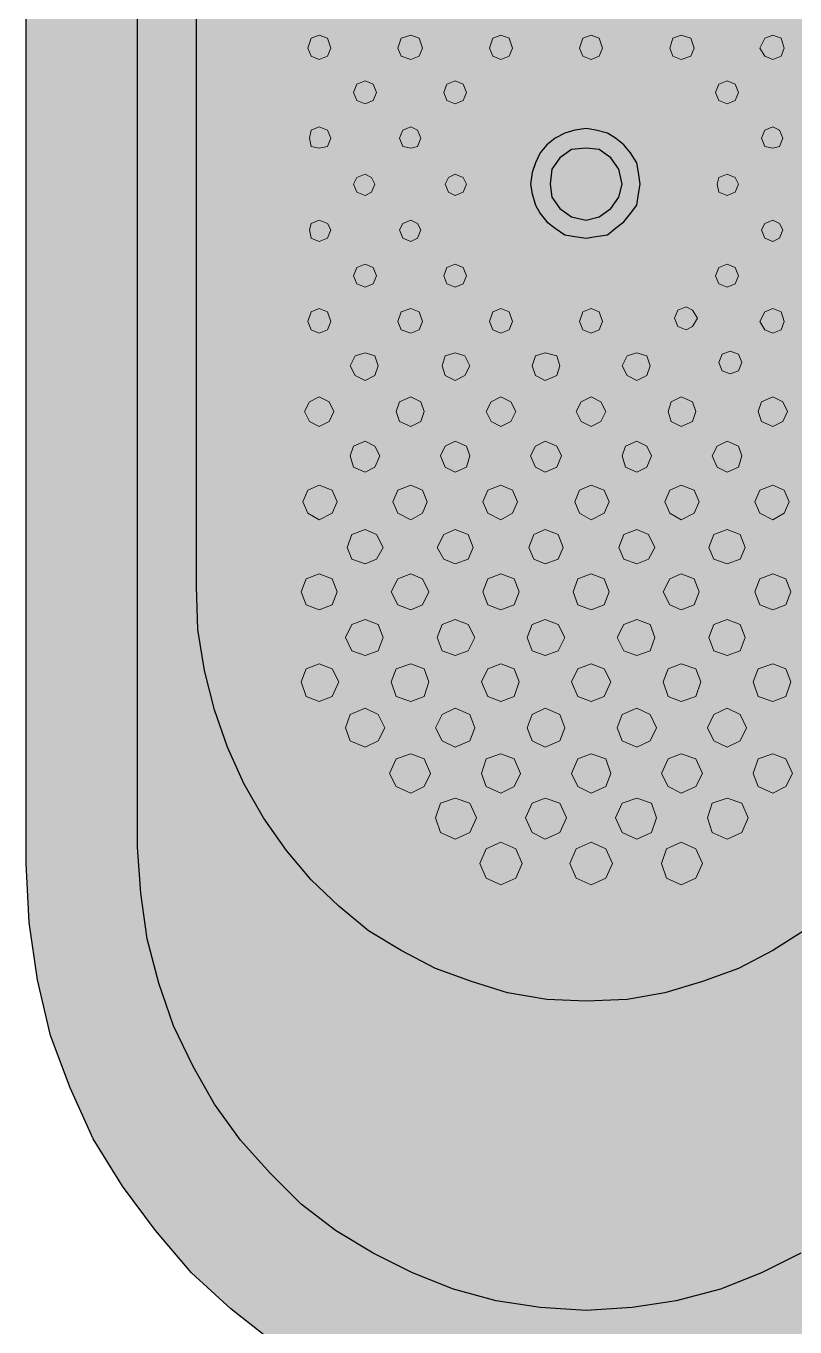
# Model space of a CAD drawing. Header units: millimetres. Extents: x 138979 to 257434, y 2210 to 57479.
# Drawn here: x 224797 to 225317, y 21830 to 22710 of the extents above; entities that cross this region are included whole.
import ezdxf

# ---------------------------------------------------------------- set-up
doc = ezdxf.new("R2010")
doc.units = ezdxf.units.MM
doc.layers.add('GAR-Sanitary Ware', color=8, linetype='Continuous')

# ---------------------------------------------------------------- blocks, each defined once
blk = doc.blocks.new('BT01')
at = {"layer": 'GAR-Sanitary Ware', "true_color": 0xffffff}
h = blk.add_hatch(color=7, dxfattribs=at)
h.dxf.hatch_style = 1
h.paths.add_polyline_path([(145354.47, 17445.21), (145341.19, 17480.63), (145324.59, 17513.84), (145304.66, 17544.84), (145281.41, 17574.73), (145257.06, 17601.3), (145228.28, 17626.76), (145198.39, 17647.79), (145166.29, 17667.71), (145131.97, 17683.21), (145096.55, 17696.5), (145058.91, 17705.35), (145020.17, 17711.99), (144980.31, 17713.1), (144058.2, 17713.1), (144018.35, 17711.99), (143979.6, 17705.35), (143941.96, 17696.5), (143905.43, 17683.21), (143871.12, 17667.71), (143839.01, 17647.79), (143809.13, 17626.76), (143781.45, 17601.3), (143755.99, 17574.73), (143732.74, 17544.84), (143713.93, 17513.84), (143697.32, 17480.63), (143684.04, 17445.21), (143674.07, 17408.68), (143668.54, 17371.04), (143666.33, 17332.3), (143668.54, 17293.55), (143674.07, 17255.92), (143684.04, 17219.39), (143697.32, 17183.96), (143713.93, 17150.75), (143732.74, 17119.76), (143755.99, 17089.87), (143781.45, 17063.3), (143809.13, 17038.95), (143839.01, 17016.81), (143871.12, 16996.88), (143905.43, 16981.39), (143941.96, 16968.1), (143979.6, 16959.25), (144018.35, 16953.71), (144058.2, 16951.5), (144980.31, 16951.5), (145020.17, 16953.71), (145058.91, 16959.25), (145096.55, 16968.1), (145131.97, 16981.39), (145166.29, 16996.88), (145198.39, 17016.81), (145228.28, 17038.95), (145257.06, 17063.3), (145281.41, 17089.87), (145304.66, 17119.76), (145324.59, 17150.75), (145341.19, 17183.96), (145354.47, 17219.39), (145363.33, 17255.92), (145369.97, 17293.55), (145372.19, 17332.3), (145369.97, 17371.04), (145363.33, 17408.68)])
at = {"layer": 'GAR-Sanitary Ware'}
for p, q in [((145025.7, 17477.31), (145038.98, 17456.28)), ((145243.78, 17475.1), (145257.06, 17448.53)), ((145038.98, 17456.28), (145051.16, 17433.03)), ((145257.06, 17448.53), (145268.13, 17420.86)), ((145051.16, 17433.03), (145060.02, 17408.68)), ((145268.13, 17420.86), (145275.88, 17390.97)), ((145060.02, 17408.68), (145067.77, 17383.22)), ((145275.88, 17390.97), (145280.31, 17361.08)), ((145067.77, 17383.22), (145072.19, 17357.76)), ((144506.53, 17364.4), (144499.88, 17359.97)), ((144513.17, 17365.51), (144506.53, 17364.4)), ((144520.92, 17366.62), (144513.17, 17365.51)), ((144527.56, 17365.51), (144520.92, 17366.62)), ((144535.31, 17364.4), (144527.56, 17365.51)), ((144540.84, 17359.97), (144535.31, 17364.4)), ((144494.35, 17355.55), (144489.92, 17350.01)), ((144499.88, 17359.97), (144494.35, 17355.55)), ((144520.92, 17354.44), (144510.95, 17352.22)), ((144529.77, 17352.22), (144520.92, 17354.44)), ((144546.38, 17355.55), (144540.84, 17359.97)), ((144550.8, 17350.01), (144546.38, 17355.55)), ((145072.19, 17357.76), (145073.3, 17330.08)), ((145280.31, 17361.08), (145282.52, 17330.08)), ((144486.6, 17344.48), (144484.39, 17336.73)), ((144489.92, 17350.01), (144486.6, 17344.48)), ((144503.2, 17346.69), (144497.67, 17338.94)), ((144510.95, 17352.22), (144503.2, 17346.69)), ((144537.52, 17346.69), (144529.77, 17352.22)), ((144543.06, 17338.94), (144537.52, 17346.69)), ((144555.23, 17344.48), (144550.8, 17350.01)), ((144556.34, 17336.73), (144555.23, 17344.48)), ((144484.39, 17336.73), (144483.28, 17330.08)), ((144497.67, 17338.94), (144496.56, 17330.08)), ((144545.27, 17330.08), (144543.06, 17338.94)), ((144557.45, 17330.08), (144556.34, 17336.73)), ((144483.28, 17330.08), (144484.39, 17322.34)), ((144496.56, 17330.08), (144497.67, 17320.12)), ((144543.06, 17320.12), (144545.27, 17330.08)), ((144556.34, 17322.34), (144557.45, 17330.08)), ((145073.3, 17330.08), (145072.19, 17303.52)), ((145282.52, 17330.08), (145280.31, 17299.09)), ((144484.39, 17322.34), (144486.6, 17315.69)), ((144497.67, 17320.12), (144503.2, 17312.37)), ((144537.52, 17312.37), (144543.06, 17320.12)), ((144555.23, 17315.69), (144556.34, 17322.34)), ((144486.6, 17315.69), (144489.92, 17309.05)), ((144489.92, 17309.05), (144494.35, 17303.52)), ((144503.2, 17312.37), (144510.95, 17306.84)), ((144529.77, 17306.84), (144537.52, 17312.37)), ((144546.38, 17303.52), (144550.8, 17309.05)), ((144550.8, 17309.05), (144555.23, 17315.69)), ((144494.35, 17303.52), (144499.88, 17299.09)), ((144510.95, 17306.84), (144520.92, 17305.73)), ((144520.92, 17305.73), (144529.77, 17306.84)), ((144540.84, 17299.09), (144546.38, 17303.52)), ((145072.19, 17303.52), (145067.77, 17276.95)), ((144499.88, 17299.09), (144506.53, 17295.77)), ((144506.53, 17295.77), (144513.17, 17293.55)), ((144513.17, 17293.55), (144520.92, 17292.45)), ((144520.92, 17292.45), (144527.56, 17293.55)), ((144527.56, 17293.55), (144535.31, 17295.77)), ((144535.31, 17295.77), (144540.84, 17299.09)), ((145280.31, 17299.09), (145275.88, 17269.2)), ((145067.77, 17276.95), (145060.02, 17252.6)), ((145275.88, 17269.2), (145268.13, 17240.42)), ((145060.02, 17252.6), (145051.16, 17228.24)), ((145268.13, 17240.42), (145257.06, 17212.74)), ((145051.16, 17228.24), (145038.98, 17205)), ((145257.06, 17212.74), (145243.78, 17186.18)), ((145038.98, 17205), (145025.7, 17182.86)), ((145243.78, 17186.18), (145228.28, 17160.72)), ((145025.7, 17182.86), (145009.1, 17162.93)), ((145009.1, 17162.93), (144991.38, 17144.11)), ((145228.28, 17160.72), (145210.57, 17137.47)), ((144991.38, 17144.11), (144971.46, 17127.51)), ((145210.57, 17137.47), (145189.53, 17116.44)), ((144971.46, 17127.51), (144949.32, 17112.01)), ((145189.53, 17116.44), (145167.39, 17096.51)), ((145304.66, 17119.76), (145281.41, 17089.87)), ((144949.32, 17112.01), (144926.07, 17098.73)), ((144926.07, 17098.73), (144901.72, 17087.66)), ((145167.39, 17096.51), (145143.04, 17078.8)), ((145281.41, 17089.87), (145257.06, 17063.3)), ((144901.72, 17087.66), (144876.26, 17078.8)), ((144849.69, 17072.16), (144822.02, 17067.73)), ((144876.26, 17078.8), (144849.69, 17072.16)), ((145143.04, 17078.8), (145117.58, 17064.41)), ((144793.23, 17066.62), (144250.81, 17066.62)), ((144822.02, 17067.73), (144793.23, 17066.62)), ((145117.58, 17064.41), (145089.91, 17051.12)), ((145257.06, 17063.3), (145228.28, 17038.95)), ((145089.91, 17051.12), (145061.12, 17041.16)), ((145061.12, 17041.16), (145031.24, 17033.41)), ((145228.28, 17038.95), (145198.39, 17016.81)), ((145000.24, 17028.99), (144969.24, 17026.77)), ((145031.24, 17033.41), (145000.24, 17028.99)), ((144969.24, 17026.77), (144075.91, 17026.77)), ((145198.39, 17016.81), (145166.29, 16996.88)), ((145166.29, 16996.88), (145131.97, 16981.39)), ((145131.97, 16981.39), (145096.55, 16968.1)), ((145096.55, 16968.1), (145058.91, 16959.25)), ((145058.91, 16959.25), (145020.17, 16953.71)), ((144980.31, 16951.5), (144058.2, 16951.5)), ((145020.17, 16953.71), (144980.31, 16951.5))]:
    blk.add_line(p, q, dxfattribs=at)
at = {"layer": 'GAR-Sanitary Ware', "lineweight": 0}
for p, q in [((144735.67, 17467.35), (144727.92, 17464.03)), ((144743.42, 17464.03), (144735.67, 17467.35)), ((144796.55, 17468.46), (144787.7, 17465.14)), ((144805.41, 17465.14), (144796.55, 17468.46)), ((144857.44, 17468.46), (144848.58, 17465.14)), ((144867.4, 17465.14), (144857.44, 17468.46)), ((144919.43, 17469.56), (144909.47, 17465.14)), ((144928.29, 17465.14), (144919.43, 17469.56)), ((144422.39, 17461.82), (144420.18, 17456.28)), ((144429.04, 17464.03), (144422.39, 17461.82)), ((144434.57, 17461.82), (144429.04, 17464.03)), ((144436.79, 17456.28), (144434.57, 17461.82)), ((144484.39, 17460.71), (144482.17, 17456.28)), ((144489.92, 17462.92), (144484.39, 17460.71)), ((144495.46, 17460.71), (144489.92, 17462.92)), ((144496.56, 17456.28), (144495.46, 17460.71)), ((144547.48, 17460.71), (144545.27, 17456.28)), ((144551.91, 17462.92), (144547.48, 17460.71)), ((144557.45, 17460.71), (144551.91, 17462.92)), ((144559.66, 17456.28), (144557.45, 17460.71)), ((144607.26, 17461.82), (144605.05, 17456.28)), ((144613.9, 17464.03), (144607.26, 17461.82)), ((144619.44, 17461.82), (144613.9, 17464.03)), ((144621.65, 17456.28), (144619.44, 17461.82)), ((144668.14, 17462.92), (144664.82, 17456.28)), ((144674.79, 17466.24), (144668.14, 17462.92)), ((144681.43, 17462.92), (144674.79, 17466.24)), ((144684.75, 17456.28), (144681.43, 17462.92)), ((144727.92, 17464.03), (144724.6, 17456.28)), ((144747.85, 17456.28), (144743.42, 17464.03)), ((144787.7, 17465.14), (144784.38, 17456.28)), ((144808.73, 17456.28), (144805.41, 17465.14)), ((144848.58, 17465.14), (144845.26, 17456.28)), ((144870.72, 17456.28), (144867.4, 17465.14)), ((144909.47, 17465.14), (144906.15, 17456.28)), ((144932.71, 17456.28), (144928.29, 17465.14)), ((144420.18, 17456.28), (144422.39, 17450.75)), ((144422.39, 17450.75), (144429.04, 17447.42)), ((144429.04, 17447.42), (144434.57, 17450.75)), ((144434.57, 17450.75), (144436.79, 17456.28)), ((144482.17, 17456.28), (144484.39, 17450.75)), ((144484.39, 17450.75), (144489.92, 17448.53)), ((144489.92, 17448.53), (144495.46, 17450.75)), ((144495.46, 17450.75), (144496.56, 17456.28)), ((144545.27, 17456.28), (144547.48, 17450.75)), ((144547.48, 17450.75), (144551.91, 17448.53)), ((144551.91, 17448.53), (144557.45, 17450.75)), ((144557.45, 17450.75), (144559.66, 17456.28)), ((144605.05, 17456.28), (144607.26, 17450.75)), ((144607.26, 17450.75), (144613.9, 17447.42)), ((144613.9, 17447.42), (144619.44, 17450.75)), ((144619.44, 17450.75), (144621.65, 17456.28)), ((144664.82, 17456.28), (144668.14, 17448.53)), ((144681.43, 17448.53), (144684.75, 17456.28)), ((144724.6, 17456.28), (144727.92, 17447.42)), ((144743.42, 17447.42), (144747.85, 17456.28)), ((144784.38, 17456.28), (144787.7, 17447.42)), ((144805.41, 17447.42), (144808.73, 17456.28)), ((144845.26, 17456.28), (144848.58, 17446.32)), ((144867.4, 17446.32), (144870.72, 17456.28)), ((144906.15, 17456.28), (144909.47, 17446.32)), ((144928.29, 17446.32), (144932.71, 17456.28)), ((144668.14, 17448.53), (144674.79, 17446.32)), ((144674.79, 17446.32), (144681.43, 17448.53)), ((144727.92, 17447.42), (144735.67, 17444.1)), ((144735.67, 17444.1), (144743.42, 17447.42)), ((144787.7, 17447.42), (144796.55, 17444.1)), ((144796.55, 17444.1), (144805.41, 17447.42)), ((144848.58, 17446.32), (144857.44, 17443)), ((144857.44, 17443), (144867.4, 17446.32)), ((144909.47, 17446.32), (144919.43, 17443)), ((144919.43, 17443), (144928.29, 17446.32)), ((144458.92, 17433.03), (144453.39, 17430.82)), ((144464.46, 17430.82), (144458.92, 17433.03)), ((144520.92, 17433.03), (144516.49, 17430.82)), ((144526.45, 17430.82), (144520.92, 17433.03)), ((144582.91, 17433.03), (144577.37, 17430.82)), ((144588.44, 17430.82), (144582.91, 17433.03)), ((144636.04, 17433.03), (144633.83, 17427.5)), ((144641.58, 17435.25), (144636.04, 17433.03)), ((144647.11, 17433.03), (144641.58, 17435.25)), ((144649.33, 17427.5), (144647.11, 17433.03)), ((144698.03, 17433.03), (144694.71, 17425.29)), ((144704.68, 17435.25), (144698.03, 17433.03)), ((144712.42, 17433.03), (144704.68, 17435.25)), ((144715.75, 17425.29), (144712.42, 17433.03)), ((144757.81, 17434.14), (144754.49, 17425.29)), ((144766.67, 17437.46), (144757.81, 17434.14)), ((144774.42, 17434.14), (144766.67, 17437.46)), ((144777.74, 17425.29), (144774.42, 17434.14)), ((144818.69, 17434.14), (144815.37, 17425.29)), ((144827.55, 17437.46), (144818.69, 17434.14)), ((144836.41, 17434.14), (144827.55, 17437.46)), ((144839.73, 17425.29), (144836.41, 17434.14)), ((144879.58, 17434.14), (144875.15, 17425.29)), ((144888.43, 17438.57), (144879.58, 17434.14)), ((144897.29, 17434.14), (144888.43, 17438.57)), ((144901.72, 17425.29), (144897.29, 17434.14)), ((144939.36, 17435.25), (144936.03, 17425.29)), ((144949.32, 17439.68), (144939.36, 17435.25)), ((144959.28, 17435.25), (144949.32, 17439.68)), ((144963.71, 17425.29), (144959.28, 17435.25)), ((144453.39, 17430.82), (144451.18, 17425.29)), ((144451.18, 17425.29), (144453.39, 17419.75)), ((144466.67, 17425.29), (144464.46, 17430.82)), ((144464.46, 17419.75), (144466.67, 17425.29)), ((144516.49, 17430.82), (144514.27, 17425.29)), ((144514.27, 17425.29), (144516.49, 17419.75)), ((144528.66, 17425.29), (144526.45, 17430.82)), ((144526.45, 17419.75), (144528.66, 17425.29)), ((144577.37, 17430.82), (144575.16, 17425.29)), ((144575.16, 17425.29), (144577.37, 17419.75)), ((144590.66, 17425.29), (144588.44, 17430.82)), ((144588.44, 17419.75), (144590.66, 17425.29)), ((144633.83, 17427.5), (144636.04, 17421.96)), ((144647.11, 17421.96), (144649.33, 17427.5)), ((144694.71, 17425.29), (144698.03, 17418.64)), ((144712.42, 17418.64), (144715.75, 17425.29)), ((144754.49, 17425.29), (144757.81, 17416.43)), ((144774.42, 17416.43), (144777.74, 17425.29)), ((144815.37, 17425.29), (144818.69, 17416.43)), ((144836.41, 17416.43), (144839.73, 17425.29)), ((144875.15, 17425.29), (144879.58, 17416.43)), ((144897.29, 17416.43), (144901.72, 17425.29)), ((144936.03, 17425.29), (144939.36, 17415.32)), ((144959.28, 17415.32), (144963.71, 17425.29)), ((144453.39, 17419.75), (144458.92, 17417.54)), ((144458.92, 17417.54), (144464.46, 17419.75)), ((144516.49, 17419.75), (144520.92, 17418.64)), ((144520.92, 17418.64), (144526.45, 17419.75)), ((144577.37, 17419.75), (144582.91, 17417.54)), ((144582.91, 17417.54), (144588.44, 17419.75)), ((144636.04, 17421.96), (144641.58, 17419.75)), ((144641.58, 17419.75), (144647.11, 17421.96)), ((144698.03, 17418.64), (144704.68, 17415.32)), ((144704.68, 17415.32), (144712.42, 17418.64)), ((144757.81, 17416.43), (144766.67, 17413.11)), ((144766.67, 17413.11), (144774.42, 17416.43)), ((144818.69, 17416.43), (144827.55, 17413.11)), ((144827.55, 17413.11), (144836.41, 17416.43)), ((144879.58, 17416.43), (144888.43, 17412)), ((144888.43, 17412), (144897.29, 17416.43)), ((144939.36, 17415.32), (144949.32, 17412)), ((144949.32, 17412), (144959.28, 17415.32)), ((144611.69, 17405.36), (144606.15, 17402.04)), ((144617.22, 17402.04), (144611.69, 17405.36)), ((144735.67, 17406.47), (144727.92, 17403.15)), ((144743.42, 17403.15), (144735.67, 17406.47)), ((144796.55, 17406.47), (144787.7, 17403.15)), ((144805.41, 17403.15), (144796.55, 17406.47)), ((144857.44, 17407.57), (144848.58, 17404.25)), ((144867.4, 17404.25), (144857.44, 17407.57)), ((144919.43, 17408.68), (144909.47, 17404.25)), ((144928.29, 17404.25), (144919.43, 17408.68)), ((144980.31, 17408.68), (144970.35, 17404.25)), ((144990.28, 17404.25), (144980.31, 17408.68)), ((144422.39, 17400.93), (144420.18, 17394.29)), ((144429.04, 17403.15), (144422.39, 17400.93)), ((144434.57, 17400.93), (144429.04, 17403.15)), ((144436.79, 17394.29), (144434.57, 17400.93)), ((144606.15, 17402.04), (144603.94, 17397.61)), ((144603.94, 17397.61), (144606.15, 17392.08)), ((144619.44, 17397.61), (144617.22, 17402.04)), ((144617.22, 17392.08), (144619.44, 17397.61)), ((144668.14, 17402.04), (144664.82, 17394.29)), ((144674.79, 17404.25), (144668.14, 17402.04)), ((144681.43, 17402.04), (144674.79, 17404.25)), ((144684.75, 17394.29), (144681.43, 17402.04)), ((144727.92, 17403.15), (144724.6, 17394.29)), ((144747.85, 17394.29), (144743.42, 17403.15)), ((144787.7, 17403.15), (144784.38, 17394.29)), ((144808.73, 17394.29), (144805.41, 17403.15)), ((144848.58, 17404.25), (144845.26, 17394.29)), ((144870.72, 17394.29), (144867.4, 17404.25)), ((144909.47, 17404.25), (144906.15, 17394.29)), ((144932.71, 17394.29), (144928.29, 17404.25)), ((144970.35, 17404.25), (144965.92, 17394.29)), ((144994.7, 17394.29), (144990.28, 17404.25)), ((144420.18, 17394.29), (144422.39, 17388.75)), ((144422.39, 17388.75), (144429.04, 17386.54)), ((144429.04, 17386.54), (144434.57, 17388.75)), ((144434.57, 17388.75), (144436.79, 17394.29)), ((144606.15, 17392.08), (144611.69, 17389.86)), ((144611.69, 17389.86), (144617.22, 17392.08)), ((144664.82, 17394.29), (144668.14, 17387.65)), ((144681.43, 17387.65), (144684.75, 17394.29)), ((144724.6, 17394.29), (144727.92, 17386.54)), ((144743.42, 17386.54), (144747.85, 17394.29)), ((144784.38, 17394.29), (144787.7, 17386.54)), ((144805.41, 17386.54), (144808.73, 17394.29)), ((144845.26, 17394.29), (144848.58, 17385.43)), ((144867.4, 17385.43), (144870.72, 17394.29)), ((144906.15, 17394.29), (144909.47, 17385.43)), ((144928.29, 17385.43), (144932.71, 17394.29)), ((144965.92, 17394.29), (144970.35, 17384.33)), ((144990.28, 17384.33), (144994.7, 17394.29)), ((144668.14, 17387.65), (144674.79, 17385.43)), ((144674.79, 17385.43), (144681.43, 17387.65)), ((144727.92, 17386.54), (144735.67, 17383.22)), ((144735.67, 17383.22), (144743.42, 17386.54)), ((144787.7, 17386.54), (144796.55, 17382.11)), ((144796.55, 17382.11), (144805.41, 17386.54)), ((144848.58, 17385.43), (144857.44, 17382.11)), ((144857.44, 17382.11), (144867.4, 17385.43)), ((144909.47, 17385.43), (144919.43, 17381.01)), ((144919.43, 17381.01), (144928.29, 17385.43)), ((144970.35, 17384.33), (144980.31, 17381.01)), ((144980.31, 17381.01), (144990.28, 17384.33)), ((144637.15, 17371.04), (144634.94, 17364.4)), ((144643.79, 17373.26), (144637.15, 17371.04)), ((144650.43, 17371.04), (144643.79, 17373.26)), ((144653.75, 17364.4), (144650.43, 17371.04)), ((144698.03, 17371.04), (144694.71, 17364.4)), ((144704.68, 17374.36), (144698.03, 17371.04)), ((144712.42, 17371.04), (144704.68, 17374.36)), ((144715.75, 17364.4), (144712.42, 17371.04)), ((144757.81, 17372.15), (144754.49, 17364.4)), ((144766.67, 17376.58), (144757.81, 17372.15)), ((144774.42, 17372.15), (144766.67, 17376.58)), ((144777.74, 17364.4), (144774.42, 17372.15)), ((144818.69, 17373.26), (144815.37, 17364.4)), ((144827.55, 17376.58), (144818.69, 17373.26)), ((144836.41, 17373.26), (144827.55, 17376.58)), ((144839.73, 17364.4), (144836.41, 17373.26)), ((144879.58, 17373.26), (144875.15, 17364.4)), ((144888.43, 17377.68), (144879.58, 17373.26)), ((144897.29, 17373.26), (144888.43, 17377.68)), ((144901.72, 17364.4), (144897.29, 17373.26)), ((144939.36, 17374.36), (144936.03, 17364.4)), ((144949.32, 17377.68), (144939.36, 17374.36)), ((144959.28, 17374.36), (144949.32, 17377.68)), ((144963.71, 17364.4), (144959.28, 17374.36)), ((144634.94, 17364.4), (144637.15, 17357.76)), ((144650.43, 17357.76), (144653.75, 17364.4)), ((144694.71, 17364.4), (144698.03, 17356.65)), ((144712.42, 17356.65), (144715.75, 17364.4)), ((144754.49, 17364.4), (144757.81, 17355.55)), ((144774.42, 17355.55), (144777.74, 17364.4)), ((144815.37, 17364.4), (144818.69, 17355.55)), ((144836.41, 17355.55), (144839.73, 17364.4)), ((144875.15, 17364.4), (144879.58, 17354.44)), ((144897.29, 17354.44), (144901.72, 17364.4)), ((144936.03, 17364.4), (144939.36, 17354.44)), ((144959.28, 17354.44), (144963.71, 17364.4)), ((144637.15, 17357.76), (144643.79, 17354.44)), ((144643.79, 17354.44), (144650.43, 17357.76)), ((144698.03, 17356.65), (144704.68, 17354.44)), ((144704.68, 17354.44), (144712.42, 17356.65)), ((144757.81, 17355.55), (144766.67, 17352.22)), ((144766.67, 17352.22), (144774.42, 17355.55)), ((144818.69, 17355.55), (144827.55, 17351.12)), ((144827.55, 17351.12), (144836.41, 17355.55)), ((144879.58, 17354.44), (144888.43, 17351.12)), ((144888.43, 17351.12), (144897.29, 17354.44)), ((144939.36, 17354.44), (144949.32, 17350.01)), ((144949.32, 17350.01), (144959.28, 17354.44)), ((144735.67, 17345.58), (144727.92, 17342.26)), ((144743.42, 17342.26), (144735.67, 17345.58)), ((144796.55, 17345.58), (144787.7, 17342.26)), ((144805.41, 17342.26), (144796.55, 17345.58)), ((144857.44, 17346.69), (144848.58, 17342.26)), ((144867.4, 17342.26), (144857.44, 17346.69)), ((144919.43, 17346.69), (144909.47, 17343.37)), ((144928.29, 17343.37), (144919.43, 17346.69)), ((144980.31, 17347.8), (144970.35, 17343.37)), ((144990.28, 17343.37), (144980.31, 17347.8)), ((144422.39, 17338.94), (144420.18, 17333.41)), ((144429.04, 17341.15), (144422.39, 17338.94)), ((144434.57, 17338.94), (144429.04, 17341.15)), ((144436.79, 17333.41), (144434.57, 17338.94)), ((144607.26, 17338.94), (144605.05, 17333.41)), ((144613.9, 17341.15), (144607.26, 17338.94)), ((144619.44, 17338.94), (144613.9, 17341.15)), ((144621.65, 17333.41), (144619.44, 17338.94)), ((144668.14, 17340.05), (144664.82, 17333.41)), ((144674.79, 17343.37), (144668.14, 17340.05)), ((144681.43, 17340.05), (144674.79, 17343.37)), ((144684.75, 17333.41), (144681.43, 17340.05)), ((144727.92, 17342.26), (144724.6, 17333.41)), ((144747.85, 17333.41), (144743.42, 17342.26)), ((144787.7, 17342.26), (144784.38, 17333.41)), ((144808.73, 17333.41), (144805.41, 17342.26)), ((144848.58, 17342.26), (144845.26, 17333.41)), ((144870.72, 17333.41), (144867.4, 17342.26)), ((144909.47, 17343.37), (144906.15, 17333.41)), ((144932.71, 17333.41), (144928.29, 17343.37)), ((144970.35, 17343.37), (144965.92, 17333.41)), ((144994.7, 17333.41), (144990.28, 17343.37)), ((144420.18, 17333.41), (144422.39, 17327.87)), ((144422.39, 17327.87), (144429.04, 17325.66)), ((144429.04, 17325.66), (144434.57, 17327.87)), ((144434.57, 17327.87), (144436.79, 17333.41)), ((144605.05, 17333.41), (144607.26, 17327.87)), ((144607.26, 17327.87), (144613.9, 17325.66)), ((144613.9, 17325.66), (144619.44, 17327.87)), ((144619.44, 17327.87), (144621.65, 17333.41)), ((144664.82, 17333.41), (144668.14, 17326.76)), ((144668.14, 17326.76), (144674.79, 17323.44)), ((144674.79, 17323.44), (144681.43, 17326.76)), ((144681.43, 17326.76), (144684.75, 17333.41)), ((144724.6, 17333.41), (144727.92, 17325.66)), ((144743.42, 17325.66), (144747.85, 17333.41)), ((144784.38, 17333.41), (144787.7, 17324.55)), ((144805.41, 17324.55), (144808.73, 17333.41)), ((144845.26, 17333.41), (144848.58, 17324.55)), ((144867.4, 17324.55), (144870.72, 17333.41)), ((144906.15, 17333.41), (144909.47, 17324.55)), ((144928.29, 17324.55), (144932.71, 17333.41)), ((144965.92, 17333.41), (144970.35, 17323.44)), ((144990.28, 17323.44), (144994.7, 17333.41)), ((144727.92, 17325.66), (144735.67, 17322.34)), ((144735.67, 17322.34), (144743.42, 17325.66)), ((144787.7, 17324.55), (144796.55, 17321.23)), ((144796.55, 17321.23), (144805.41, 17324.55)), ((144848.58, 17324.55), (144857.44, 17320.12)), ((144857.44, 17320.12), (144867.4, 17324.55)), ((144909.47, 17324.55), (144919.43, 17320.12)), ((144919.43, 17320.12), (144928.29, 17324.55)), ((144970.35, 17323.44), (144980.31, 17319.01)), ((144980.31, 17319.01), (144990.28, 17323.44)), ((144637.15, 17310.16), (144634.94, 17302.41)), ((144643.79, 17312.37), (144637.15, 17310.16)), ((144650.43, 17310.16), (144643.79, 17312.37)), ((144653.75, 17302.41), (144650.43, 17310.16)), ((144698.03, 17310.16), (144694.71, 17302.41)), ((144704.68, 17313.48), (144698.03, 17310.16)), ((144712.42, 17310.16), (144704.68, 17313.48)), ((144715.75, 17302.41), (144712.42, 17310.16)), ((144757.81, 17311.27), (144754.49, 17302.41)), ((144766.67, 17314.59), (144757.81, 17311.27)), ((144774.42, 17311.27), (144766.67, 17314.59)), ((144777.74, 17302.41), (144774.42, 17311.27)), ((144818.69, 17311.27), (144815.37, 17302.41)), ((144827.55, 17315.69), (144818.69, 17311.27)), ((144836.41, 17311.27), (144827.55, 17315.69)), ((144839.73, 17302.41), (144836.41, 17311.27)), ((144879.58, 17312.37), (144875.15, 17302.41)), ((144888.43, 17315.69), (144879.58, 17312.37)), ((144897.29, 17312.37), (144888.43, 17315.69)), ((144901.72, 17302.41), (144897.29, 17312.37)), ((144939.36, 17312.37), (144936.03, 17302.41)), ((144949.32, 17316.8), (144939.36, 17312.37)), ((144959.28, 17312.37), (144949.32, 17316.8)), ((144963.71, 17302.41), (144959.28, 17312.37)), ((144634.94, 17302.41), (144637.15, 17295.77)), ((144650.43, 17295.77), (144653.75, 17302.41)), ((144694.71, 17302.41), (144698.03, 17295.77)), ((144712.42, 17295.77), (144715.75, 17302.41)), ((144754.49, 17302.41), (144757.81, 17294.66)), ((144774.42, 17294.66), (144777.74, 17302.41)), ((144815.37, 17302.41), (144818.69, 17293.55)), ((144836.41, 17293.55), (144839.73, 17302.41)), ((144875.15, 17302.41), (144879.58, 17293.55)), ((144897.29, 17293.55), (144901.72, 17302.41)), ((144936.03, 17302.41), (144939.36, 17293.55)), ((144959.28, 17293.55), (144963.71, 17302.41)), ((144637.15, 17295.77), (144643.79, 17293.55)), ((144643.79, 17293.55), (144650.43, 17295.77)), ((144698.03, 17295.77), (144704.68, 17292.45)), ((144704.68, 17292.45), (144712.42, 17295.77)), ((144757.81, 17294.66), (144766.67, 17291.34)), ((144766.67, 17291.34), (144774.42, 17294.66)), ((144818.69, 17293.55), (144827.55, 17290.23)), ((144827.55, 17290.23), (144836.41, 17293.55)), ((144879.58, 17293.55), (144888.43, 17290.23)), ((144888.43, 17290.23), (144897.29, 17293.55)), ((144939.36, 17293.55), (144949.32, 17289.13)), ((144949.32, 17289.13), (144959.28, 17293.55)), ((144674.79, 17282.48), (144668.14, 17279.16)), ((144681.43, 17279.16), (144674.79, 17282.48)), ((144735.67, 17283.59), (144727.92, 17280.27)), ((144743.42, 17280.27), (144735.67, 17283.59)), ((144796.55, 17284.7), (144787.7, 17281.38)), ((144805.41, 17281.38), (144796.55, 17284.7)), ((144857.44, 17284.7), (144848.58, 17281.38)), ((144867.4, 17281.38), (144857.44, 17284.7)), ((144919.43, 17285.81), (144909.47, 17281.38)), ((144928.29, 17281.38), (144919.43, 17285.81)), ((144970.35, 17282.48), (144965.92, 17272.52)), ((144980.31, 17286.91), (144970.35, 17282.48)), ((144990.28, 17282.48), (144980.31, 17286.91)), ((144994.7, 17272.52), (144990.28, 17282.48)), ((144422.39, 17278.06), (144420.18, 17272.52)), ((144429.04, 17280.27), (144422.39, 17278.06)), ((144434.57, 17278.06), (144429.04, 17280.27)), ((144436.79, 17272.52), (144434.57, 17278.06)), ((144607.26, 17278.06), (144605.05, 17272.52)), ((144613.9, 17280.27), (144607.26, 17278.06)), ((144619.44, 17278.06), (144613.9, 17280.27)), ((144621.65, 17272.52), (144619.44, 17278.06)), ((144668.14, 17279.16), (144664.82, 17272.52)), ((144684.75, 17272.52), (144681.43, 17279.16)), ((144727.92, 17280.27), (144724.6, 17272.52)), ((144747.85, 17272.52), (144743.42, 17280.27)), ((144787.7, 17281.38), (144784.38, 17272.52)), ((144808.73, 17272.52), (144805.41, 17281.38)), ((144848.58, 17281.38), (144845.26, 17272.52)), ((144870.72, 17272.52), (144867.4, 17281.38)), ((144909.47, 17281.38), (144906.15, 17272.52)), ((144932.71, 17272.52), (144928.29, 17281.38)), ((144420.18, 17272.52), (144422.39, 17266.99)), ((144422.39, 17266.99), (144429.04, 17264.77)), ((144429.04, 17264.77), (144434.57, 17266.99)), ((144434.57, 17266.99), (144436.79, 17272.52)), ((144605.05, 17272.52), (144607.26, 17266.99)), ((144607.26, 17266.99), (144613.9, 17264.77)), ((144613.9, 17264.77), (144619.44, 17266.99)), ((144619.44, 17266.99), (144621.65, 17272.52)), ((144664.82, 17272.52), (144668.14, 17265.88)), ((144668.14, 17265.88), (144674.79, 17262.56)), ((144674.79, 17262.56), (144681.43, 17265.88)), ((144681.43, 17265.88), (144684.75, 17272.52)), ((144724.6, 17272.52), (144727.92, 17263.67)), ((144743.42, 17263.67), (144747.85, 17272.52)), ((144784.38, 17272.52), (144787.7, 17263.67)), ((144805.41, 17263.67), (144808.73, 17272.52)), ((144845.26, 17272.52), (144848.58, 17263.67)), ((144867.4, 17263.67), (144870.72, 17272.52)), ((144906.15, 17272.52), (144909.47, 17262.56)), ((144928.29, 17262.56), (144932.71, 17272.52)), ((144965.92, 17272.52), (144970.35, 17262.56)), ((144990.28, 17262.56), (144994.7, 17272.52)), ((144727.92, 17263.67), (144735.67, 17260.34)), ((144735.67, 17260.34), (144743.42, 17263.67)), ((144787.7, 17263.67), (144796.55, 17260.34)), ((144796.55, 17260.34), (144805.41, 17263.67)), ((144848.58, 17263.67), (144857.44, 17259.24)), ((144857.44, 17259.24), (144867.4, 17263.67)), ((144909.47, 17262.56), (144919.43, 17259.24)), ((144919.43, 17259.24), (144928.29, 17262.56)), ((144949.32, 17255.92), (144939.36, 17251.49)), ((144959.28, 17251.49), (144949.32, 17255.92)), ((144970.35, 17262.56), (144980.31, 17258.13)), ((144980.31, 17258.13), (144990.28, 17262.56)), ((144453.39, 17247.06), (144451.18, 17241.53)), ((144458.92, 17249.27), (144453.39, 17247.06)), ((144464.46, 17247.06), (144458.92, 17249.27)), ((144466.67, 17241.53), (144464.46, 17247.06)), ((144516.49, 17247.06), (144514.27, 17241.53)), ((144520.92, 17249.27), (144516.49, 17247.06)), ((144526.45, 17247.06), (144520.92, 17249.27)), ((144528.66, 17241.53), (144526.45, 17247.06)), ((144577.37, 17247.06), (144575.16, 17241.53)), ((144582.91, 17249.27), (144577.37, 17247.06)), ((144588.44, 17247.06), (144582.91, 17249.27)), ((144590.66, 17241.53), (144588.44, 17247.06)), ((144637.15, 17248.17), (144634.94, 17241.53)), ((144643.79, 17251.49), (144637.15, 17248.17)), ((144650.43, 17248.17), (144643.79, 17251.49)), ((144653.75, 17241.53), (144650.43, 17248.17)), ((144698.03, 17249.27), (144694.71, 17241.53)), ((144704.68, 17251.49), (144698.03, 17249.27)), ((144712.42, 17249.27), (144704.68, 17251.49)), ((144715.75, 17241.53), (144712.42, 17249.27)), ((144757.81, 17250.38), (144754.49, 17241.53)), ((144766.67, 17253.7), (144757.81, 17250.38)), ((144774.42, 17250.38), (144766.67, 17253.7)), ((144777.74, 17241.53), (144774.42, 17250.38)), ((144818.69, 17250.38), (144815.37, 17241.53)), ((144827.55, 17254.81), (144818.69, 17250.38)), ((144836.41, 17250.38), (144827.55, 17254.81)), ((144839.73, 17241.53), (144836.41, 17250.38)), ((144879.58, 17251.49), (144875.15, 17241.53)), ((144888.43, 17254.81), (144879.58, 17251.49)), ((144897.29, 17251.49), (144888.43, 17254.81)), ((144901.72, 17241.53), (144897.29, 17251.49)), ((144939.36, 17251.49), (144936.03, 17241.53)), ((144963.71, 17241.53), (144959.28, 17251.49)), ((144451.18, 17241.53), (144453.39, 17235.99)), ((144464.46, 17235.99), (144466.67, 17241.53)), ((144514.27, 17241.53), (144516.49, 17237.1)), ((144526.45, 17237.1), (144528.66, 17241.53)), ((144575.16, 17241.53), (144577.37, 17235.99)), ((144588.44, 17235.99), (144590.66, 17241.53)), ((144634.94, 17241.53), (144637.15, 17234.88)), ((144650.43, 17234.88), (144653.75, 17241.53)), ((144694.71, 17241.53), (144698.03, 17234.88)), ((144712.42, 17234.88), (144715.75, 17241.53)), ((144754.49, 17241.53), (144757.81, 17233.78)), ((144774.42, 17233.78), (144777.74, 17241.53)), ((144815.37, 17241.53), (144818.69, 17232.67)), ((144836.41, 17232.67), (144839.73, 17241.53)), ((144875.15, 17241.53), (144879.58, 17232.67)), ((144897.29, 17232.67), (144901.72, 17241.53)), ((144936.03, 17241.53), (144939.36, 17231.56)), ((144959.28, 17231.56), (144963.71, 17241.53)), ((144453.39, 17235.99), (144458.92, 17233.78)), ((144458.92, 17233.78), (144464.46, 17235.99)), ((144516.49, 17237.1), (144520.92, 17234.88)), ((144520.92, 17234.88), (144526.45, 17237.1)), ((144577.37, 17235.99), (144582.91, 17233.78)), ((144582.91, 17233.78), (144588.44, 17235.99)), ((144637.15, 17234.88), (144643.79, 17232.67)), ((144643.79, 17232.67), (144650.43, 17234.88)), ((144698.03, 17234.88), (144704.68, 17231.56)), ((144704.68, 17231.56), (144712.42, 17234.88)), ((144757.81, 17233.78), (144766.67, 17229.35)), ((144766.67, 17229.35), (144774.42, 17233.78)), ((144818.69, 17232.67), (144827.55, 17229.35)), ((144827.55, 17229.35), (144836.41, 17232.67)), ((144879.58, 17232.67), (144888.43, 17228.24)), ((144888.43, 17228.24), (144897.29, 17232.67)), ((144939.36, 17231.56), (144949.32, 17228.24)), ((144949.32, 17228.24), (144959.28, 17231.56)), ((144735.67, 17222.71), (144727.92, 17219.39)), ((144743.42, 17219.39), (144735.67, 17222.71)), ((144796.55, 17223.81), (144787.7, 17219.39)), ((144805.41, 17219.39), (144796.55, 17223.81)), ((144857.44, 17223.81), (144848.58, 17220.49)), ((144867.4, 17220.49), (144857.44, 17223.81)), ((144919.43, 17224.92), (144909.47, 17220.49)), ((144928.29, 17220.49), (144919.43, 17224.92)), ((144422.39, 17217.17), (144420.18, 17211.64)), ((144429.04, 17219.39), (144422.39, 17217.17)), ((144434.57, 17217.17), (144429.04, 17219.39)), ((144436.79, 17211.64), (144434.57, 17217.17)), ((144484.39, 17216.07), (144482.17, 17211.64)), ((144489.92, 17218.28), (144484.39, 17216.07)), ((144495.46, 17216.07), (144489.92, 17218.28)), ((144496.56, 17211.64), (144495.46, 17216.07)), ((144547.48, 17216.07), (144545.27, 17211.64)), ((144551.91, 17218.28), (144547.48, 17216.07)), ((144557.45, 17216.07), (144551.91, 17218.28)), ((144559.66, 17211.64), (144557.45, 17216.07)), ((144607.26, 17217.17), (144605.05, 17211.64)), ((144613.9, 17219.39), (144607.26, 17217.17)), ((144619.44, 17217.17), (144613.9, 17219.39)), ((144621.65, 17211.64), (144619.44, 17217.17)), ((144668.14, 17218.28), (144664.82, 17211.64)), ((144674.79, 17220.49), (144668.14, 17218.28)), ((144681.43, 17218.28), (144674.79, 17220.49)), ((144684.75, 17211.64), (144681.43, 17218.28)), ((144727.92, 17219.39), (144724.6, 17211.64)), ((144747.85, 17211.64), (144743.42, 17219.39)), ((144787.7, 17219.39), (144784.38, 17211.64)), ((144808.73, 17211.64), (144805.41, 17219.39)), ((144848.58, 17220.49), (144845.26, 17211.64)), ((144870.72, 17211.64), (144867.4, 17220.49)), ((144909.47, 17220.49), (144906.15, 17211.64)), ((144932.71, 17211.64), (144928.29, 17220.49)), ((144420.18, 17211.64), (144422.39, 17205)), ((144422.39, 17205), (144429.04, 17202.78)), ((144429.04, 17202.78), (144434.57, 17205)), ((144434.57, 17205), (144436.79, 17211.64)), ((144482.17, 17211.64), (144484.39, 17206.1)), ((144484.39, 17206.1), (144489.92, 17203.89)), ((144489.92, 17203.89), (144495.46, 17206.1)), ((144495.46, 17206.1), (144496.56, 17211.64)), ((144545.27, 17211.64), (144547.48, 17206.1)), ((144547.48, 17206.1), (144551.91, 17203.89)), ((144551.91, 17203.89), (144557.45, 17206.1)), ((144557.45, 17206.1), (144559.66, 17211.64)), ((144605.05, 17211.64), (144607.26, 17205)), ((144607.26, 17205), (144613.9, 17202.78)), ((144613.9, 17202.78), (144619.44, 17205)), ((144619.44, 17205), (144621.65, 17211.64)), ((144664.82, 17211.64), (144668.14, 17203.89)), ((144668.14, 17203.89), (144674.79, 17201.67)), ((144674.79, 17201.67), (144681.43, 17203.89)), ((144681.43, 17203.89), (144684.75, 17211.64)), ((144724.6, 17211.64), (144727.92, 17202.78)), ((144743.42, 17202.78), (144747.85, 17211.64)), ((144784.38, 17211.64), (144787.7, 17202.78)), ((144805.41, 17202.78), (144808.73, 17211.64)), ((144845.26, 17211.64), (144848.58, 17201.67)), ((144867.4, 17201.67), (144870.72, 17211.64)), ((144906.15, 17211.64), (144909.47, 17201.67)), ((144928.29, 17201.67), (144932.71, 17211.64)), ((144727.92, 17202.78), (144735.67, 17199.46)), ((144735.67, 17199.46), (144743.42, 17202.78)), ((144787.7, 17202.78), (144796.55, 17198.35)), ((144796.55, 17198.35), (144805.41, 17202.78)), ((144848.58, 17201.67), (144857.44, 17198.35)), ((144857.44, 17198.35), (144867.4, 17201.67)), ((144909.47, 17201.67), (144919.43, 17197.25)), ((144919.43, 17197.25), (144928.29, 17201.67)), ((144453.39, 17186.18), (144451.18, 17180.64)), ((144458.92, 17188.39), (144453.39, 17186.18)), ((144464.46, 17186.18), (144458.92, 17188.39)), ((144466.67, 17180.64), (144464.46, 17186.18)), ((144520.92, 17187.28), (144516.49, 17185.07)), ((144526.45, 17185.07), (144520.92, 17187.28)), ((144577.37, 17186.18), (144575.16, 17180.64)), ((144582.91, 17188.39), (144577.37, 17186.18)), ((144588.44, 17186.18), (144582.91, 17188.39)), ((144590.66, 17180.64), (144588.44, 17186.18)), ((144637.15, 17187.28), (144634.94, 17180.64)), ((144643.79, 17189.5), (144637.15, 17187.28)), ((144650.43, 17187.28), (144643.79, 17189.5)), ((144653.75, 17180.64), (144650.43, 17187.28)), ((144698.03, 17187.28), (144694.71, 17180.64)), ((144704.68, 17190.6), (144698.03, 17187.28)), ((144712.42, 17187.28), (144704.68, 17190.6)), ((144715.75, 17180.64), (144712.42, 17187.28)), ((144757.81, 17188.39), (144754.49, 17180.64)), ((144766.67, 17192.82), (144757.81, 17188.39)), ((144774.42, 17188.39), (144766.67, 17192.82)), ((144777.74, 17180.64), (144774.42, 17188.39)), ((144818.69, 17189.5), (144815.37, 17180.64)), ((144827.55, 17192.82), (144818.69, 17189.5)), ((144836.41, 17189.5), (144827.55, 17192.82)), ((144839.73, 17180.64), (144836.41, 17189.5)), ((144879.58, 17189.5), (144875.15, 17180.64)), ((144888.43, 17193.93), (144879.58, 17189.5)), ((144897.29, 17189.5), (144888.43, 17193.93)), ((144901.72, 17180.64), (144897.29, 17189.5)), ((144451.18, 17180.64), (144453.39, 17175.11)), ((144464.46, 17175.11), (144466.67, 17180.64)), ((144516.49, 17185.07), (144514.27, 17180.64)), ((144514.27, 17180.64), (144516.49, 17175.11)), ((144528.66, 17180.64), (144526.45, 17185.07)), ((144526.45, 17175.11), (144528.66, 17180.64)), ((144575.16, 17180.64), (144577.37, 17175.11)), ((144588.44, 17175.11), (144590.66, 17180.64)), ((144634.94, 17180.64), (144637.15, 17174)), ((144650.43, 17174), (144653.75, 17180.64)), ((144694.71, 17180.64), (144698.03, 17172.89)), ((144712.42, 17172.89), (144715.75, 17180.64)), ((144754.49, 17180.64), (144757.81, 17171.79)), ((144774.42, 17171.79), (144777.74, 17180.64)), ((144815.37, 17180.64), (144818.69, 17171.79)), ((144836.41, 17171.79), (144839.73, 17180.64)), ((144875.15, 17180.64), (144879.58, 17170.68)), ((144897.29, 17170.68), (144901.72, 17180.64)), ((144453.39, 17175.11), (144458.92, 17172.89)), ((144458.92, 17172.89), (144464.46, 17175.11)), ((144516.49, 17175.11), (144520.92, 17172.89)), ((144520.92, 17172.89), (144526.45, 17175.11)), ((144577.37, 17175.11), (144582.91, 17172.89)), ((144582.91, 17172.89), (144588.44, 17175.11)), ((144637.15, 17174), (144643.79, 17170.68)), ((144643.79, 17170.68), (144650.43, 17174)), ((144698.03, 17172.89), (144704.68, 17170.68)), ((144704.68, 17170.68), (144712.42, 17172.89)), ((144757.81, 17171.79), (144766.67, 17168.47)), ((144766.67, 17168.47), (144774.42, 17171.79)), ((144818.69, 17171.79), (144827.55, 17167.36)), ((144827.55, 17167.36), (144836.41, 17171.79)), ((144879.58, 17170.68), (144888.43, 17167.36)), ((144888.43, 17167.36), (144897.29, 17170.68)), ((144674.79, 17159.61), (144668.14, 17156.29)), ((144681.43, 17156.29), (144674.79, 17159.61)), ((144735.67, 17161.82), (144727.92, 17158.5)), ((144743.42, 17158.5), (144735.67, 17161.82)), ((144796.55, 17161.82), (144787.7, 17158.5)), ((144805.41, 17158.5), (144796.55, 17161.82)), ((144857.44, 17162.93), (144848.58, 17158.5)), ((144867.4, 17158.5), (144857.44, 17162.93)), ((144422.39, 17155.18), (144420.18, 17149.65)), ((144429.04, 17157.4), (144422.39, 17155.18)), ((144434.57, 17155.18), (144429.04, 17157.4)), ((144436.79, 17149.65), (144434.57, 17155.18)), ((144484.39, 17155.18), (144482.17, 17149.65)), ((144489.92, 17157.4), (144484.39, 17155.18)), ((144495.46, 17155.18), (144489.92, 17157.4)), ((144496.56, 17149.65), (144495.46, 17155.18)), ((144547.48, 17155.18), (144545.27, 17149.65)), ((144551.91, 17157.4), (144547.48, 17155.18)), ((144557.45, 17155.18), (144551.91, 17157.4)), ((144559.66, 17149.65), (144557.45, 17155.18)), ((144607.26, 17155.18), (144605.05, 17149.65)), ((144613.9, 17157.4), (144607.26, 17155.18)), ((144619.44, 17155.18), (144613.9, 17157.4)), ((144621.65, 17149.65), (144619.44, 17155.18)), ((144668.14, 17156.29), (144664.82, 17149.65)), ((144684.75, 17149.65), (144681.43, 17156.29)), ((144727.92, 17158.5), (144724.6, 17149.65)), ((144747.85, 17149.65), (144743.42, 17158.5)), ((144787.7, 17158.5), (144784.38, 17149.65)), ((144808.73, 17149.65), (144805.41, 17158.5)), ((144848.58, 17158.5), (144845.26, 17149.65)), ((144870.72, 17149.65), (144867.4, 17158.5)), ((144420.18, 17149.65), (144422.39, 17144.11)), ((144422.39, 17144.11), (144429.04, 17141.9)), ((144429.04, 17141.9), (144434.57, 17144.11)), ((144434.57, 17144.11), (144436.79, 17149.65)), ((144482.17, 17149.65), (144484.39, 17144.11)), ((144484.39, 17144.11), (144489.92, 17143)), ((144489.92, 17143), (144495.46, 17144.11)), ((144495.46, 17144.11), (144496.56, 17149.65)), ((144545.27, 17149.65), (144547.48, 17144.11)), ((144547.48, 17144.11), (144551.91, 17143)), ((144551.91, 17143), (144557.45, 17144.11)), ((144557.45, 17144.11), (144559.66, 17149.65)), ((144605.05, 17149.65), (144607.26, 17144.11)), ((144607.26, 17144.11), (144613.9, 17141.9)), ((144613.9, 17141.9), (144619.44, 17144.11)), ((144619.44, 17144.11), (144621.65, 17149.65)), ((144664.82, 17149.65), (144668.14, 17143)), ((144668.14, 17143), (144674.79, 17139.68)), ((144674.79, 17139.68), (144681.43, 17143)), ((144681.43, 17143), (144684.75, 17149.65)), ((144724.6, 17149.65), (144727.92, 17141.9)), ((144727.92, 17141.9), (144735.67, 17138.58)), ((144735.67, 17138.58), (144743.42, 17141.9)), ((144743.42, 17141.9), (144747.85, 17149.65)), ((144784.38, 17149.65), (144787.7, 17140.79)), ((144805.41, 17140.79), (144808.73, 17149.65)), ((144845.26, 17149.65), (144848.58, 17140.79)), ((144867.4, 17140.79), (144870.72, 17149.65)), ((144787.7, 17140.79), (144796.55, 17137.47)), ((144796.55, 17137.47), (144805.41, 17140.79)), ((144848.58, 17140.79), (144857.44, 17137.47)), ((144857.44, 17137.47), (144867.4, 17140.79))]:
    blk.add_line(p, q, dxfattribs=at)
blk = doc.blocks.new('TYPE E1')
at = {"layer": 'GAR-Sanitary Ware', "rotation": 90}
blk.add_blockref('BT01', (202504.62, -145609.9), dxfattribs=at)

msp = doc.modelspace()

# ---------------------------------------------------------------- block references
at = {"rotation": 180}
msp.add_blockref('TYPE E1', (410350.01, 21514.07), dxfattribs=at)

doc.saveas('drawing.dxf')
